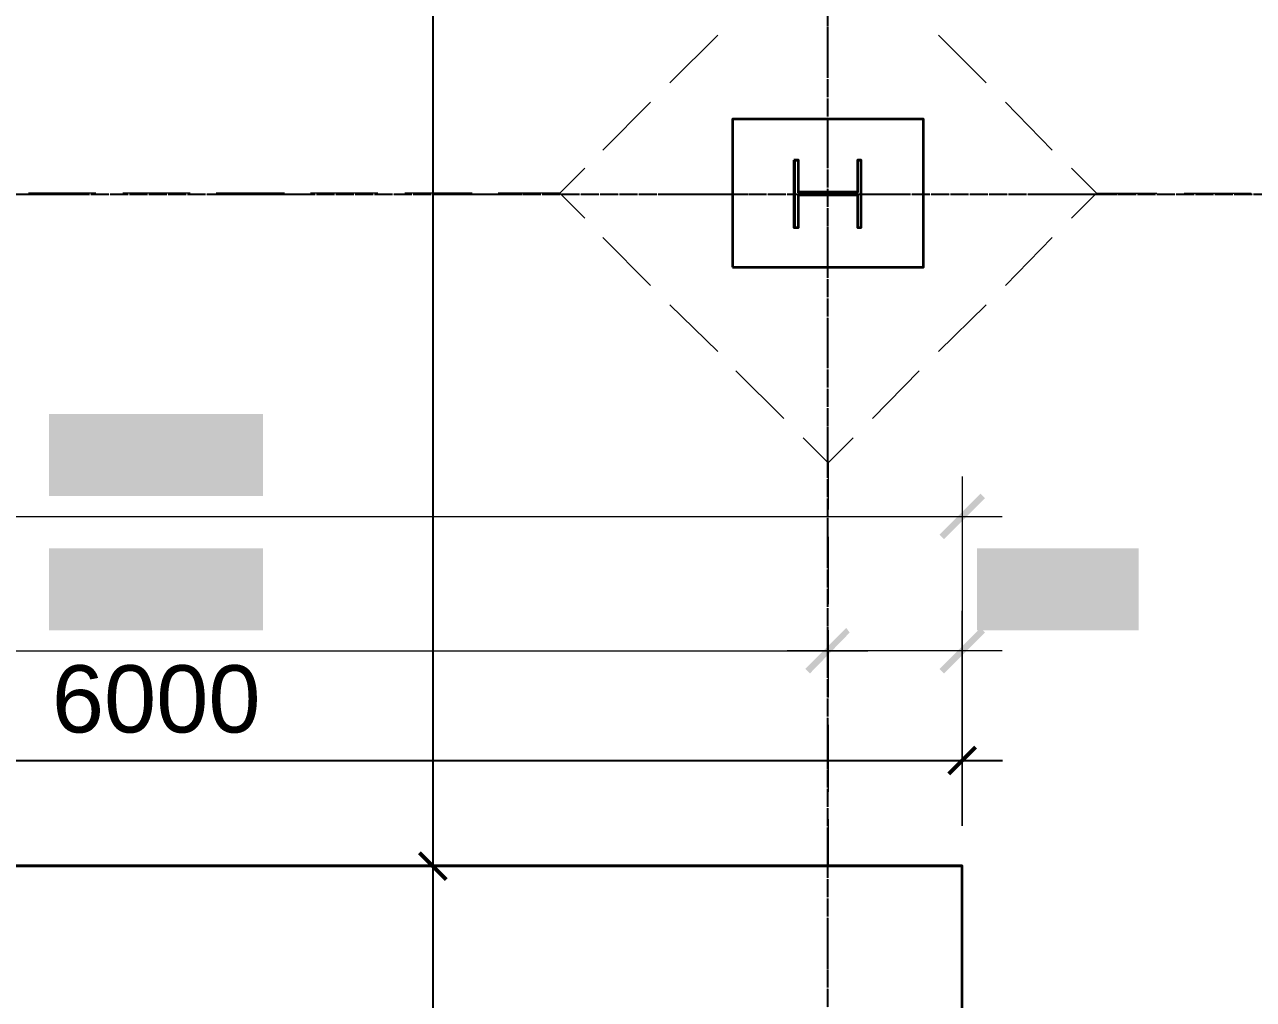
# Model space of a CAD drawing. Header units: millimetres. Extents: x -383313 to -161684, y -117025 to 99224.
# Drawn here: x -338504 to -333930, y -20578 to -16952 of the extents above; entities that cross this region are included whole.
import ezdxf

# ---------------------------------------------------------------- set-up
doc = ezdxf.new("R2010")
doc.units = ezdxf.units.MM
doc.header["$MEASUREMENT"] = 0
doc.linetypes.add('PS-GOST2.303 5', pattern=[24, 20, -1.5, 1, -1.5])
doc.layers.get('Defpoints').update_dxf_attribs({"color": 31})
for name, color, linetype in [('001__КОНСТРУКТИВ__Колонны', 14, 'Continuous'), ('001__КОНСТРУКТИВ__размеры внутр.', 7, 'Continuous'), ('PDF_Geometry', 7, 'Continuous'), ('PDF_Solid Fills', 7, 'Continuous'), ('PS_Оси', 5, 'PS-GOST2.303 5')]:
    doc.layers.add(name, color=color, linetype=linetype)
doc.styles.add('PSTUDIO', font='arial.ttf')
doc.dimstyles.new('PS_TICK', dxfattribs={"dimscale": 100, "dimtxt": 2.5, "dimasz": 1, "dimexe": 2, "dimexo": 2, "dimgap": 1, "dimtad": 1, "dimdec": 0, "dimzin": 0, "dimdsep": 46, "dimtxsty": 'PSTUDIO', "dimblk": 'ARCHTICK', "dimcen": 2, "dimdle": 1.5, "dimse1": 1, "dimse2": 1, "dimadec": 0, "dimazin": 0, "dimtfac": 1, "dimtdec": 0, "dimtix": 1, "dimtmove": 1, "dimatfit": 3, "dimldrblk": 'ARCHTICK', "dimfxl": 1, "dimtolj": 1, "dimtzin": 0, "dimarcsym": 0})

# ---------------------------------------------------------------- blocks, each defined once
blk = doc.blocks.new('_ArchTick')
at = {"color": 0, "linetype": 'ByBlock', "const_width": 0.15}
blk.add_lwpolyline([(-0.5, -0.5), (0.5, 0.5)], dxfattribs=at)
blk = doc.blocks.new('*D278')
at = {"layer": '001__КОНСТРУКТИВ__размеры внутр.', "color": 0, "lineweight": -2, "ltscale": 100, "transparency": 16777216}
blk.add_line((-341164.1, -19689.5), (-334864.1, -19689.5), dxfattribs=at)
at = {"layer": 'Defpoints', "color": 0, "ltscale": 100, "transparency": 16777216}
for p in [(-335014.1, -19689.5), (-341014.1, -20159.4), (-335014.1, -20159.4)]:
    blk.add_point(p, dxfattribs=at)
at = {"layer": '001__КОНСТРУКТИВ__размеры внутр.', "color": 0, "lineweight": -2, "ltscale": 100, "transparency": 16777216, "xscale": 100, "yscale": 100, "zscale": 100, "rotation": 180}
blk.add_blockref('_ArchTick', (-341014.1, -19689.5), dxfattribs=at)
at = {"layer": '001__КОНСТРУКТИВ__размеры внутр.', "color": 0, "lineweight": -2, "ltscale": 100, "transparency": 16777216, "xscale": 100, "yscale": 100, "zscale": 100}
blk.add_blockref('_ArchTick', (-335014.1, -19689.5), dxfattribs=at)
at = {"layer": '001__КОНСТРУКТИВ__размеры внутр.', "color": 0, "ltscale": 100, "transparency": 16777216, "insert": (-338014.1, -19461.8), "char_height": 250, "attachment_point": 5, "style": 'PSTUDIO'}
blk.add_mtext('\\A1;6000', dxfattribs=at)
blk = doc.blocks.new('*D281')
at = {"layer": '001__КОНСТРУКТИВ__размеры внутр.', "color": 0, "lineweight": -2, "ltscale": 100, "transparency": 16777216}
blk.add_line((-336984.8, -5432.1), (-336984.8, -20232.4), dxfattribs=at)
at = {"layer": 'Defpoints', "color": 0, "ltscale": 100, "transparency": 16777216}
for p in [(-330226.1, -5582.1), (-336984.8, -20082.4), (-335014.1, -20082.4)]:
    blk.add_point(p, dxfattribs=at)
at = {"layer": '001__КОНСТРУКТИВ__размеры внутр.', "color": 0, "lineweight": -2, "ltscale": 100, "transparency": 16777216, "xscale": 100, "yscale": 100, "zscale": 100}
for p, rotation in [((-336984.8, -5582.1), 90), ((-336984.8, -20082.4), 270)]:
    blk.add_blockref('_ArchTick', p, dxfattribs=dict(at, rotation=rotation))
at = {"layer": '001__КОНСТРУКТИВ__размеры внутр.', "color": 0, "ltscale": 100, "transparency": 16777216, "insert": (-337212.4, -12832.2), "char_height": 250, "attachment_point": 5, "rotation": 90, "style": 'PSTUDIO'}
blk.add_mtext('\\A1;14500', dxfattribs=at)
blk = doc.blocks.new('*D282')
at = {"layer": '001__КОНСТРУКТИВ__размеры внутр.', "color": 0, "lineweight": -2, "ltscale": 100, "transparency": 16777216}
blk.add_line((-336984.8, -19932.4), (-336984.8, -23232.4), dxfattribs=at)
at = {"layer": 'Defpoints', "color": 0, "ltscale": 100, "transparency": 16777216}
for p in [(-335014.1, -20082.4), (-336984.8, -23082.4), (-335288.7, -23082.4)]:
    blk.add_point(p, dxfattribs=at)
at = {"layer": '001__КОНСТРУКТИВ__размеры внутр.', "color": 0, "lineweight": -2, "ltscale": 100, "transparency": 16777216, "xscale": 100, "yscale": 100, "zscale": 100}
for p, rotation in [((-336984.8, -20082.4), 90), ((-336984.8, -23082.4), 270)]:
    blk.add_blockref('_ArchTick', p, dxfattribs=dict(at, rotation=rotation))
at = {"layer": '001__КОНСТРУКТИВ__размеры внутр.', "color": 0, "ltscale": 100, "transparency": 16777216, "insert": (-337212.5, -21582.4), "char_height": 250, "attachment_point": 5, "rotation": 90, "style": 'PSTUDIO'}
blk.add_mtext('\\A1;3000', dxfattribs=at)
blk = doc.blocks.new('A$Cf5759c35')
at = {"layer": 'PDF_Solid Fills'}
for points in [[(20108.2, -182), (20099.7, -186.3), (20099.7, -194.7), (20095.5, -199), (20091.2, -203.2), (20091.2, -207.4), (20087, -211.7), (20087, -220.1), (20082.8, -224.4), (20082.8, -232.8), (20078.5, -237.1), (20078.5, -245.5), (20078.5, -254), (20074.3, -258.2), (20074.3, -266.7), (20074.3, -275.2), (20074.3, -283.6), (20074.3, -292.1), (20074.3, -296.3), (20074.3, -304.8), (20074.3, -313.3), (20074.3, -321.7), (20078.5, -330.2), (20078.5, -338.7), (20078.5, -342.9), (20082.8, -351.4), (20082.8, -355.6), (20087, -364.1), (20087, -368.3), (20091.2, -372.5), (20091.2, -376.8), (20095.5, -381), (20099.7, -385.2), (20099.7, -389.5), (20108.2, -393.7), (20112.4, -397.9), (20116.6, -402.2), (20120.9, -406.4), (20129.3, -406.4), (20133.6, -410.6), (20142, -410.6), (20146.3, -414.9), (20154.7, -414.9), (20163.2, -414.9), (20163.2, -414.9), (20167.4, -414.9), (20175.9, -414.9), (20184.4, -410.6), (20188.6, -410.6), (20197.1, -406.4), (20201.3, -402.2), (20201.3, -402.2), (20209.8, -397.9), (20214, -393.7), (20218.2, -389.5), (20159, -389.5), (20154.7, -389.5), (20146.3, -389.5), (20142, -385.2), (20133.6, -381), (20133.6, -381), (20129.3, -376.8), (20125.1, -372.5), (20120.9, -368.3), (20116.6, -359.8), (20116.6, -355.6), (20112.4, -351.4), (20112.4, -342.9), (20112.4, -338.7), (20108.2, -330.2), (20108.2, -326), (20112.4, -321.7), (20112.4, -313.3), (20112.4, -304.8), (20116.6, -300.6), (20120.9, -296.3), (20125.1, -292.1), (20129.3, -287.9), (20133.6, -283.6), (20103.9, -283.6), (20103.9, -279.4), (20103.9, -270.9), (20108.2, -262.5), (20108.2, -254), (20108.2, -245.5), (20108.2, -241.3), (20112.4, -232.8), (20112.4, -228.6), (20112.4, -224.4), (20116.6, -220.1), (20120.9, -211.7), (20125.1, -207.4), (20129.3, -203.2), (20133.6, -199), (20137.8, -194.7), (20142, -190.5), (20150.5, -186.3), (20154.7, -186.3), (20163.2, -186.3)], [(20163.2, -160.9), (20137.8, -160.9), (20133.6, -165.1), (20125.1, -169.3), (20120.9, -169.3), (20116.6, -173.6), (20112.4, -177.8), (20108.2, -182), (20163.2, -186.3), (20163.2, -186.3), (20171.7, -186.3), (20175.9, -186.3), (20184.4, -190.5), (20188.6, -194.7), (20192.8, -199), (20192.8, -199), (20197.1, -203.2), (20201.3, -207.4), (20201.3, -215.9), (20205.5, -224.4), (20235.2, -220.1), (20235.2, -215.9), (20235.2, -211.7), (20230.9, -203.2), (20226.7, -199), (20226.7, -190.5), (20222.5, -186.3), (20218.2, -182), (20214, -177.8), (20209.8, -173.6), (20205.5, -169.3), (20197.1, -165.1), (20192.8, -165.1), (20184.4, -160.9), (20180.1, -160.9), (20171.7, -160.9)], [(20353.7, -160.9), (20353.7, -160.9), (20328.3, -160.9), (20324.1, -165.1), (20319.8, -165.1), (20311.4, -169.3), (20307.1, -173.6), (20307.1, -173.6), (20302.9, -177.8), (20298.7, -186.3), (20353.7, -186.3), (20353.7, -186.3), (20362.2, -186.3), (20366.4, -186.3), (20374.9, -190.5), (20379.1, -194.7), (20383.3, -199), (20387.6, -207.4), (20387.6, -207.4), (20391.8, -211.7), (20391.8, -215.9), (20396, -220.1), (20396, -224.4), (20396, -228.6), (20400.3, -237.1), (20400.3, -245.5), (20400.3, -249.8), (20400.3, -258.2), (20400.3, -266.7), (20400.3, -279.4), (20400.3, -287.9), (20400.3, -287.9), (20400.3, -300.6), (20400.3, -309), (20400.3, -317.5), (20400.3, -326), (20400.3, -330.2), (20400.3, -338.7), (20396, -347.1), (20396, -351.4), (20396, -355.6), (20391.8, -359.8), (20391.8, -364.1), (20387.6, -368.3), (20387.6, -372.5), (20383.3, -376.8), (20374.9, -381), (20370.6, -385.2), (20366.4, -389.5), (20357.9, -389.5), (20353.7, -389.5), (20298.7, -393.7), (20302.9, -397.9), (20307.1, -402.2), (20311.4, -406.4), (20319.8, -406.4), (20324.1, -410.6), (20332.5, -410.6), (20336.8, -414.9), (20345.2, -414.9), (20353.7, -414.9), (20353.7, -414.9), (20362.2, -414.9), (20366.4, -414.9), (20374.9, -410.6), (20379.1, -410.6), (20387.6, -406.4), (20391.8, -402.2), (20396, -402.2), (20400.3, -397.9), (20404.5, -393.7), (20408.7, -389.5), (20413, -385.2), (20417.2, -376.8), (20417.2, -372.5), (20421.4, -364.1), (20425.7, -359.8), (20425.7, -355.6), (20425.7, -351.4), (20429.9, -347.1), (20429.9, -338.7), (20429.9, -334.4), (20429.9, -326), (20434.1, -317.5), (20434.1, -313.3), (20434.1, -304.8), (20434.1, -296.3), (20434.1, -287.9), (20434.1, -283.6), (20434.1, -275.2), (20434.1, -266.7), (20434.1, -258.2), (20434.1, -254), (20429.9, -245.5), (20429.9, -241.3), (20429.9, -232.8), (20429.9, -228.6), (20425.7, -220.1), (20425.7, -215.9), (20421.4, -207.4), (20417.2, -203.2), (20417.2, -194.7), (20413, -190.5), (20413, -190.5), (20408.7, -186.3), (20404.5, -182), (20400.3, -173.6), (20391.8, -169.3), (20387.6, -169.3), (20387.6, -165.1), (20379.1, -165.1), (20374.9, -160.9), (20366.4, -160.9), (20357.9, -160.9)], [(20548.4, -160.9), (20548.4, -160.9), (20523, -160.9), (20518.8, -165.1), (20514.6, -165.1), (20506.1, -169.3), (20501.9, -173.6), (20501.9, -173.6), (20497.6, -177.8), (20493.4, -186.3), (20548.4, -186.3), (20548.4, -186.3), (20556.9, -186.3), (20561.1, -186.3), (20569.6, -190.5), (20573.8, -194.7), (20578.1, -199), (20582.3, -207.4), (20582.3, -207.4), (20586.5, -211.7), (20586.5, -215.9), (20590.8, -220.1), (20590.8, -224.4), (20590.8, -228.6), (20595, -237.1), (20595, -245.5), (20595, -249.8), (20595, -258.2), (20595, -266.7), (20595, -279.4), (20595, -287.9), (20595, -287.9), (20595, -300.6), (20595, -309), (20595, -317.5), (20595, -326), (20595, -330.2), (20595, -338.7), (20590.8, -347.1), (20590.8, -351.4), (20590.8, -355.6), (20586.5, -359.8), (20586.5, -364.1), (20582.3, -368.3), (20582.3, -372.5), (20578.1, -376.8), (20569.6, -381), (20565.4, -385.2), (20561.1, -389.5), (20552.7, -389.5), (20548.4, -389.5), (20493.4, -393.7), (20497.6, -397.9), (20501.9, -402.2), (20506.1, -406.4), (20514.6, -406.4), (20518.8, -410.6), (20527.3, -410.6), (20531.5, -414.9), (20540, -414.9), (20548.4, -414.9), (20548.4, -414.9), (20556.9, -414.9), (20561.1, -414.9), (20569.6, -410.6), (20573.8, -410.6), (20582.3, -406.4), (20586.5, -402.2), (20590.8, -402.2), (20595, -397.9), (20599.2, -393.7), (20603.5, -389.5), (20607.7, -385.2), (20611.9, -376.8), (20611.9, -372.5), (20616.2, -364.1), (20620.4, -359.8), (20620.4, -355.6), (20620.4, -351.4), (20624.6, -347.1), (20624.6, -338.7), (20624.6, -334.4), (20624.6, -326), (20628.9, -317.5), (20628.9, -313.3), (20628.9, -304.8), (20628.9, -296.3), (20628.9, -287.9), (20628.9, -283.6), (20628.9, -275.2), (20628.9, -266.7), (20628.9, -258.2), (20628.9, -254), (20624.6, -245.5), (20624.6, -241.3), (20624.6, -232.8), (20624.6, -228.6), (20620.4, -220.1), (20620.4, -215.9), (20616.2, -207.4), (20611.9, -203.2), (20611.9, -194.7), (20607.7, -190.5), (20607.7, -190.5), (20603.5, -186.3), (20599.2, -182), (20595, -173.6), (20586.5, -169.3), (20582.3, -169.3), (20582.3, -165.1), (20573.8, -165.1), (20569.6, -160.9), (20561.1, -160.9), (20552.7, -160.9)], [(20743.2, -160.9), (20743.2, -160.9), (20717.8, -160.9), (20713.5, -165.1), (20709.3, -165.1), (20700.8, -169.3), (20696.6, -173.6), (20696.6, -173.6), (20692.4, -177.8), (20688.1, -186.3), (20743.2, -186.3), (20743.2, -186.3), (20751.6, -186.3), (20755.9, -186.3), (20764.3, -190.5), (20768.6, -194.7), (20772.8, -199), (20777, -207.4), (20777, -207.4), (20781.3, -211.7), (20781.3, -215.9), (20785.5, -220.1), (20785.5, -224.4), (20785.5, -228.6), (20789.7, -237.1), (20789.7, -245.5), (20789.7, -249.8), (20789.7, -258.2), (20789.7, -266.7), (20789.7, -279.4), (20789.7, -287.9), (20789.7, -287.9), (20789.7, -300.6), (20789.7, -309), (20789.7, -317.5), (20789.7, -326), (20789.7, -330.2), (20789.7, -338.7), (20785.5, -347.1), (20785.5, -351.4), (20785.5, -355.6), (20781.3, -359.8), (20781.3, -364.1), (20777, -368.3), (20777, -372.5), (20772.8, -376.8), (20764.3, -381), (20760.1, -385.2), (20755.9, -389.5), (20747.4, -389.5), (20743.2, -389.5), (20688.1, -393.7), (20692.4, -397.9), (20696.6, -402.2), (20700.8, -406.4), (20709.3, -406.4), (20713.5, -410.6), (20722, -410.6), (20726.2, -414.9), (20734.7, -414.9), (20743.2, -414.9), (20743.2, -414.9), (20751.6, -414.9), (20755.9, -414.9), (20764.3, -410.6), (20768.6, -410.6), (20777, -406.4), (20781.3, -402.2), (20785.5, -402.2), (20789.7, -397.9), (20794, -393.7), (20798.2, -389.5), (20802.4, -385.2), (20806.7, -376.8), (20806.7, -372.5), (20810.9, -364.1), (20815.1, -359.8), (20815.1, -355.6), (20815.1, -351.4), (20819.4, -347.1), (20819.4, -338.7), (20819.4, -334.4), (20819.4, -326), (20823.6, -317.5), (20823.6, -313.3), (20823.6, -304.8), (20823.6, -296.3), (20823.6, -287.9), (20823.6, -283.6), (20823.6, -275.2), (20823.6, -266.7), (20823.6, -258.2), (20823.6, -254), (20819.4, -245.5), (20819.4, -241.3), (20819.4, -232.8), (20819.4, -228.6), (20815.1, -220.1), (20815.1, -215.9), (20810.9, -207.4), (20806.7, -203.2), (20806.7, -194.7), (20802.4, -190.5), (20802.4, -190.5), (20798.2, -186.3), (20794, -182), (20789.7, -173.6), (20781.3, -169.3), (20777, -169.3), (20777, -165.1), (20768.6, -165.1), (20764.3, -160.9), (20755.9, -160.9), (20747.4, -160.9)], [(20298.7, -186.3), (20294.4, -190.5), (20290.2, -194.7), (20286, -203.2), (20281.7, -207.4), (20281.7, -215.9), (20277.5, -215.9), (20277.5, -224.4), (20277.5, -228.6), (20273.3, -237.1), (20273.3, -241.3), (20273.3, -249.8), (20273.3, -254), (20273.3, -262.5), (20273.3, -270.9), (20269, -279.4), (20269, -287.9), (20269, -292.1), (20269, -300.6), (20273.3, -309), (20273.3, -317.5), (20273.3, -326), (20273.3, -334.4), (20273.3, -338.7), (20277.5, -347.1), (20277.5, -351.4), (20281.7, -359.8), (20281.7, -364.1), (20286, -368.3), (20286, -376.8), (20290.2, -381), (20294.4, -385.2), (20294.4, -389.5), (20298.7, -393.7), (20353.7, -389.5), (20349.5, -389.5), (20345.2, -389.5), (20336.8, -385.2), (20332.5, -385.2), (20328.3, -381), (20319.8, -376.8), (20315.6, -368.3), (20315.6, -368.3), (20315.6, -364.1), (20311.4, -359.8), (20311.4, -355.6), (20307.1, -351.4), (20307.1, -342.9), (20307.1, -338.7), (20302.9, -330.2), (20302.9, -321.7), (20302.9, -313.3), (20302.9, -304.8), (20302.9, -296.3), (20302.9, -287.9), (20302.9, -279.4), (20302.9, -270.9), (20302.9, -262.5), (20302.9, -254), (20302.9, -245.5), (20307.1, -241.3), (20307.1, -232.8), (20307.1, -228.6), (20311.4, -220.1), (20311.4, -215.9), (20315.6, -211.7), (20315.6, -207.4), (20319.8, -203.2), (20324.1, -199), (20328.3, -194.7), (20332.5, -190.5), (20336.8, -186.3), (20345.2, -186.3), (20353.7, -186.3)], [(20493.4, -186.3), (20489.2, -190.5), (20484.9, -194.7), (20480.7, -203.2), (20476.5, -207.4), (20476.5, -215.9), (20472.2, -215.9), (20472.2, -224.4), (20472.2, -228.6), (20468, -237.1), (20468, -241.3), (20468, -249.8), (20468, -254), (20468, -262.5), (20468, -270.9), (20463.8, -279.4), (20463.8, -287.9), (20463.8, -292.1), (20463.8, -300.6), (20468, -309), (20468, -317.5), (20468, -326), (20468, -334.4), (20468, -338.7), (20472.2, -347.1), (20472.2, -351.4), (20476.5, -359.8), (20476.5, -364.1), (20480.7, -368.3), (20480.7, -376.8), (20484.9, -381), (20489.2, -385.2), (20489.2, -389.5), (20493.4, -393.7), (20548.4, -389.5), (20544.2, -389.5), (20540, -389.5), (20531.5, -385.2), (20527.3, -385.2), (20523, -381), (20514.6, -376.8), (20510.3, -368.3), (20510.3, -368.3), (20510.3, -364.1), (20506.1, -359.8), (20506.1, -355.6), (20501.9, -351.4), (20501.9, -342.9), (20501.9, -338.7), (20497.6, -330.2), (20497.6, -321.7), (20497.6, -313.3), (20497.6, -304.8), (20497.6, -296.3), (20497.6, -287.9), (20497.6, -279.4), (20497.6, -270.9), (20497.6, -262.5), (20497.6, -254), (20497.6, -245.5), (20501.9, -241.3), (20501.9, -232.8), (20501.9, -228.6), (20506.1, -220.1), (20506.1, -215.9), (20510.3, -211.7), (20510.3, -207.4), (20514.6, -203.2), (20518.8, -199), (20523, -194.7), (20527.3, -190.5), (20531.5, -186.3), (20540, -186.3), (20548.4, -186.3)], [(20688.1, -186.3), (20683.9, -190.5), (20679.7, -194.7), (20675.4, -203.2), (20671.2, -207.4), (20671.2, -215.9), (20667, -215.9), (20667, -224.4), (20667, -228.6), (20662.7, -237.1), (20662.7, -241.3), (20662.7, -249.8), (20662.7, -254), (20662.7, -262.5), (20662.7, -270.9), (20658.5, -279.4), (20658.5, -287.9), (20658.5, -292.1), (20658.5, -300.6), (20662.7, -309), (20662.7, -317.5), (20662.7, -326), (20662.7, -334.4), (20662.7, -338.7), (20667, -347.1), (20667, -351.4), (20671.2, -359.8), (20671.2, -364.1), (20675.4, -368.3), (20675.4, -376.8), (20679.7, -381), (20683.9, -385.2), (20683.9, -389.5), (20688.1, -393.7), (20743.2, -389.5), (20738.9, -389.5), (20734.7, -389.5), (20726.2, -385.2), (20722, -385.2), (20717.8, -381), (20709.3, -376.8), (20705.1, -368.3), (20705.1, -368.3), (20705.1, -364.1), (20700.8, -359.8), (20700.8, -355.6), (20696.6, -351.4), (20696.6, -342.9), (20696.6, -338.7), (20692.4, -330.2), (20692.4, -321.7), (20692.4, -313.3), (20692.4, -304.8), (20692.4, -296.3), (20692.4, -287.9), (20692.4, -279.4), (20692.4, -270.9), (20692.4, -262.5), (20692.4, -254), (20692.4, -245.5), (20696.6, -241.3), (20696.6, -232.8), (20696.6, -228.6), (20700.8, -220.1), (20700.8, -215.9), (20705.1, -211.7), (20705.1, -207.4), (20709.3, -203.2), (20713.5, -199), (20717.8, -194.7), (20722, -190.5), (20726.2, -186.3), (20734.7, -186.3), (20743.2, -186.3)], [(20167.4, -249.8), (20167.4, -249.8), (20146.3, -249.8), (20137.8, -254), (20133.6, -258.2), (20129.3, -258.2), (20125.1, -262.5), (20120.9, -266.7), (20112.4, -270.9), (20108.2, -275.2), (20103.9, -283.6), (20133.6, -283.6), (20142, -279.4), (20146.3, -279.4), (20154.7, -275.2), (20159, -275.2), (20218.2, -270.9), (20214, -266.7), (20209.8, -262.5), (20205.5, -258.2), (20197.1, -254), (20192.8, -254), (20184.4, -249.8), (20180.1, -249.8), (20171.7, -249.8)], [(20218.2, -270.9), (20159, -275.2), (20171.7, -275.2), (20180.1, -279.4), (20184.4, -283.6), (20188.6, -283.6), (20192.8, -292.1), (20197.1, -292.1), (20201.3, -296.3), (20201.3, -304.8), (20205.5, -309), (20205.5, -317.5), (20209.8, -321.7), (20209.8, -330.2), (20209.8, -338.7), (20205.5, -342.9), (20205.5, -351.4), (20205.5, -355.6), (20201.3, -364.1), (20197.1, -368.3), (20192.8, -372.5), (20192.8, -376.8), (20184.4, -381), (20180.1, -385.2), (20175.9, -389.5), (20167.4, -389.5), (20159, -389.5), (20218.2, -389.5), (20222.5, -385.2), (20226.7, -381), (20230.9, -372.5), (20230.9, -368.3), (20235.2, -364.1), (20235.2, -355.6), (20239.4, -351.4), (20239.4, -342.9), (20239.4, -338.7), (20239.4, -330.2), (20239.4, -326), (20239.4, -317.5), (20239.4, -313.3), (20235.2, -304.8), (20235.2, -300.6), (20230.9, -292.1), (20230.9, -287.9), (20226.7, -279.4), (20222.5, -275.2)], [(20230.9, -664.6), (20103.9, -664.6), (20082.8, -791.6), (20112.4, -795.9), (20112.4, -791.6), (20116.6, -787.4), (20125.1, -783.2), (20129.3, -778.9), (20129.3, -778.9), (20133.6, -774.7), (20142, -774.7), (20150.5, -770.5), (20154.7, -770.5), (20218.2, -766.2), (20218.2, -766.2), (20214, -762), (20116.6, -762), (20129.3, -694.3), (20230.9, -694.3)], [(20298.7, -685.8), (20294.4, -690), (20290.2, -694.3), (20286, -702.7), (20281.7, -707), (20281.7, -715.4), (20277.5, -715.4), (20277.5, -723.9), (20277.5, -728.1), (20273.3, -736.6), (20273.3, -740.8), (20273.3, -749.3), (20273.3, -753.5), (20273.3, -762), (20273.3, -770.5), (20269, -778.9), (20269, -787.4), (20269, -791.6), (20269, -800.1), (20273.3, -808.6), (20273.3, -817), (20273.3, -825.5), (20273.3, -834), (20273.3, -838.2), (20277.5, -846.7), (20277.5, -850.9), (20281.7, -859.4), (20281.7, -863.6), (20286, -867.8), (20286, -876.3), (20290.2, -880.5), (20294.4, -884.8), (20294.4, -889), (20298.7, -893.2), (20353.7, -889), (20349.5, -889), (20345.2, -889), (20336.8, -884.8), (20332.5, -884.8), (20328.3, -880.5), (20319.8, -876.3), (20315.6, -867.8), (20315.6, -867.8), (20315.6, -863.6), (20311.4, -859.4), (20311.4, -855.1), (20307.1, -850.9), (20307.1, -842.4), (20307.1, -838.2), (20302.9, -829.7), (20302.9, -821.3), (20302.9, -812.8), (20302.9, -804.3), (20302.9, -795.9), (20302.9, -787.4), (20302.9, -778.9), (20302.9, -770.5), (20302.9, -762), (20302.9, -753.5), (20302.9, -745.1), (20307.1, -740.8), (20307.1, -732.4), (20307.1, -728.1), (20311.4, -719.7), (20311.4, -715.4), (20315.6, -711.2), (20315.6, -707), (20319.8, -702.7), (20324.1, -698.5), (20328.3, -694.3), (20332.5, -690), (20336.8, -685.8), (20345.2, -685.8), (20353.7, -685.8)], [(20353.7, -660.4), (20353.7, -660.4), (20328.3, -660.4), (20324.1, -664.6), (20319.8, -664.6), (20311.4, -668.9), (20307.1, -673.1), (20307.1, -673.1), (20302.9, -677.3), (20298.7, -685.8), (20353.7, -685.8), (20353.7, -685.8), (20362.2, -685.8), (20366.4, -685.8), (20374.9, -690), (20379.1, -694.3), (20383.3, -698.5), (20387.6, -707), (20387.6, -707), (20391.8, -711.2), (20391.8, -715.4), (20396, -719.7), (20396, -723.9), (20396, -728.1), (20400.3, -736.6), (20400.3, -745.1), (20400.3, -749.3), (20400.3, -757.8), (20400.3, -766.2), (20400.3, -778.9), (20400.3, -787.4), (20400.3, -787.4), (20400.3, -800.1), (20400.3, -808.6), (20400.3, -817), (20400.3, -825.5), (20400.3, -829.7), (20400.3, -838.2), (20396, -846.7), (20396, -850.9), (20396, -855.1), (20391.8, -859.4), (20391.8, -863.6), (20387.6, -867.8), (20387.6, -872.1), (20383.3, -876.3), (20374.9, -880.5), (20370.6, -884.8), (20366.4, -889), (20357.9, -889), (20353.7, -889), (20298.7, -893.2), (20302.9, -897.5), (20307.1, -901.7), (20311.4, -905.9), (20319.8, -905.9), (20324.1, -910.2), (20332.5, -910.2), (20336.8, -914.4), (20345.2, -914.4), (20353.7, -914.4), (20353.7, -914.4), (20362.2, -914.4), (20366.4, -914.4), (20374.9, -910.2), (20379.1, -910.2), (20387.6, -905.9), (20391.8, -901.7), (20396, -901.7), (20400.3, -897.5), (20404.5, -893.2), (20408.7, -889), (20413, -884.8), (20417.2, -876.3), (20417.2, -872.1), (20421.4, -863.6), (20425.7, -859.4), (20425.7, -855.1), (20425.7, -850.9), (20429.9, -846.7), (20429.9, -838.2), (20429.9, -834), (20429.9, -825.5), (20434.1, -817), (20434.1, -812.8), (20434.1, -804.3), (20434.1, -795.9), (20434.1, -787.4), (20434.1, -783.2), (20434.1, -774.7), (20434.1, -766.2), (20434.1, -757.8), (20434.1, -753.5), (20429.9, -745.1), (20429.9, -740.8), (20429.9, -732.4), (20429.9, -728.1), (20425.7, -719.7), (20425.7, -715.4), (20421.4, -707), (20417.2, -702.7), (20417.2, -694.3), (20413, -690), (20413, -690), (20408.7, -685.8), (20404.5, -681.6), (20400.3, -673.1), (20391.8, -668.9), (20387.6, -668.9), (20387.6, -664.6), (20379.1, -664.6), (20374.9, -660.4), (20366.4, -660.4), (20357.9, -660.4)], [(20493.4, -685.8), (20489.2, -690), (20484.9, -694.3), (20480.7, -702.7), (20476.5, -707), (20476.5, -715.4), (20472.2, -715.4), (20472.2, -723.9), (20472.2, -728.1), (20468, -736.6), (20468, -740.8), (20468, -749.3), (20468, -753.5), (20468, -762), (20468, -770.5), (20463.8, -778.9), (20463.8, -787.4), (20463.8, -791.6), (20463.8, -800.1), (20468, -808.6), (20468, -817), (20468, -825.5), (20468, -834), (20468, -838.2), (20472.2, -846.7), (20472.2, -850.9), (20476.5, -859.4), (20476.5, -863.6), (20480.7, -867.8), (20480.7, -876.3), (20484.9, -880.5), (20489.2, -884.8), (20489.2, -889), (20493.4, -893.2), (20548.4, -889), (20544.2, -889), (20540, -889), (20531.5, -884.8), (20527.3, -884.8), (20523, -880.5), (20514.6, -876.3), (20510.3, -867.8), (20510.3, -867.8), (20510.3, -863.6), (20506.1, -859.4), (20506.1, -855.1), (20501.9, -850.9), (20501.9, -842.4), (20501.9, -838.2), (20497.6, -829.7), (20497.6, -821.3), (20497.6, -812.8), (20497.6, -804.3), (20497.6, -795.9), (20497.6, -787.4), (20497.6, -778.9), (20497.6, -770.5), (20497.6, -762), (20497.6, -753.5), (20497.6, -745.1), (20501.9, -740.8), (20501.9, -732.4), (20501.9, -728.1), (20506.1, -719.7), (20506.1, -715.4), (20510.3, -711.2), (20510.3, -707), (20514.6, -702.7), (20518.8, -698.5), (20523, -694.3), (20527.3, -690), (20531.5, -685.8), (20540, -685.8), (20548.4, -685.8)], [(20548.4, -660.4), (20548.4, -660.4), (20523, -660.4), (20518.8, -664.6), (20514.6, -664.6), (20506.1, -668.9), (20501.9, -673.1), (20501.9, -673.1), (20497.6, -677.3), (20493.4, -685.8), (20548.4, -685.8), (20548.4, -685.8), (20556.9, -685.8), (20561.1, -685.8), (20569.6, -690), (20573.8, -694.3), (20578.1, -698.5), (20582.3, -707), (20582.3, -707), (20586.5, -711.2), (20586.5, -715.4), (20590.8, -719.7), (20590.8, -723.9), (20590.8, -728.1), (20595, -736.6), (20595, -745.1), (20595, -749.3), (20595, -757.8), (20595, -766.2), (20595, -778.9), (20595, -787.4), (20595, -787.4), (20595, -800.1), (20595, -808.6), (20595, -817), (20595, -825.5), (20595, -829.7), (20595, -838.2), (20590.8, -846.7), (20590.8, -850.9), (20590.8, -855.1), (20586.5, -859.4), (20586.5, -863.6), (20582.3, -867.8), (20582.3, -872.1), (20578.1, -876.3), (20569.6, -880.5), (20565.4, -884.8), (20561.1, -889), (20552.7, -889), (20548.4, -889), (20493.4, -893.2), (20497.6, -897.5), (20501.9, -901.7), (20506.1, -905.9), (20514.6, -905.9), (20518.8, -910.2), (20527.3, -910.2), (20531.5, -914.4), (20540, -914.4), (20548.4, -914.4), (20548.4, -914.4), (20556.9, -914.4), (20561.1, -914.4), (20569.6, -910.2), (20573.8, -910.2), (20582.3, -905.9), (20586.5, -901.7), (20590.8, -901.7), (20595, -897.5), (20599.2, -893.2), (20603.5, -889), (20607.7, -884.8), (20611.9, -876.3), (20611.9, -872.1), (20616.2, -863.6), (20620.4, -859.4), (20620.4, -855.1), (20620.4, -850.9), (20624.6, -846.7), (20624.6, -838.2), (20624.6, -834), (20624.6, -825.5), (20628.9, -817), (20628.9, -812.8), (20628.9, -804.3), (20628.9, -795.9), (20628.9, -787.4), (20628.9, -783.2), (20628.9, -774.7), (20628.9, -766.2), (20628.9, -757.8), (20628.9, -753.5), (20624.6, -745.1), (20624.6, -740.8), (20624.6, -732.4), (20624.6, -728.1), (20620.4, -719.7), (20620.4, -715.4), (20616.2, -707), (20611.9, -702.7), (20611.9, -694.3), (20607.7, -690), (20607.7, -690), (20603.5, -685.8), (20599.2, -681.6), (20595, -673.1), (20586.5, -668.9), (20582.3, -668.9), (20582.3, -664.6), (20573.8, -664.6), (20569.6, -660.4), (20561.1, -660.4), (20552.7, -660.4)], [(20688.1, -685.8), (20683.9, -690), (20679.7, -694.3), (20675.4, -702.7), (20671.2, -707), (20671.2, -715.4), (20667, -715.4), (20667, -723.9), (20667, -728.1), (20662.7, -736.6), (20662.7, -740.8), (20662.7, -749.3), (20662.7, -753.5), (20662.7, -762), (20662.7, -770.5), (20658.5, -778.9), (20658.5, -787.4), (20658.5, -791.6), (20658.5, -800.1), (20662.7, -808.6), (20662.7, -817), (20662.7, -825.5), (20662.7, -834), (20662.7, -838.2), (20667, -846.7), (20667, -850.9), (20671.2, -859.4), (20671.2, -863.6), (20675.4, -867.8), (20675.4, -876.3), (20679.7, -880.5), (20683.9, -884.8), (20683.9, -889), (20688.1, -893.2), (20743.2, -889), (20738.9, -889), (20734.7, -889), (20726.2, -884.8), (20722, -884.8), (20717.8, -880.5), (20709.3, -876.3), (20705.1, -867.8), (20705.1, -867.8), (20705.1, -863.6), (20700.8, -859.4), (20700.8, -855.1), (20696.6, -850.9), (20696.6, -842.4), (20696.6, -838.2), (20692.4, -829.7), (20692.4, -821.3), (20692.4, -812.8), (20692.4, -804.3), (20692.4, -795.9), (20692.4, -787.4), (20692.4, -778.9), (20692.4, -770.5), (20692.4, -762), (20692.4, -753.5), (20692.4, -745.1), (20696.6, -740.8), (20696.6, -732.4), (20696.6, -728.1), (20700.8, -719.7), (20700.8, -715.4), (20705.1, -711.2), (20705.1, -707), (20709.3, -702.7), (20713.5, -698.5), (20717.8, -694.3), (20722, -690), (20726.2, -685.8), (20734.7, -685.8), (20743.2, -685.8)], [(20743.2, -660.4), (20743.2, -660.4), (20717.8, -660.4), (20713.5, -664.6), (20709.3, -664.6), (20700.8, -668.9), (20696.6, -673.1), (20696.6, -673.1), (20692.4, -677.3), (20688.1, -685.8), (20743.2, -685.8), (20743.2, -685.8), (20751.6, -685.8), (20755.9, -685.8), (20764.3, -690), (20768.6, -694.3), (20772.8, -698.5), (20777, -707), (20777, -707), (20781.3, -711.2), (20781.3, -715.4), (20785.5, -719.7), (20785.5, -723.9), (20785.5, -728.1), (20789.7, -736.6), (20789.7, -745.1), (20789.7, -749.3), (20789.7, -757.8), (20789.7, -766.2), (20789.7, -778.9), (20789.7, -787.4), (20789.7, -787.4), (20789.7, -800.1), (20789.7, -808.6), (20789.7, -817), (20789.7, -825.5), (20789.7, -829.7), (20789.7, -838.2), (20785.5, -846.7), (20785.5, -850.9), (20785.5, -855.1), (20781.3, -859.4), (20781.3, -863.6), (20777, -867.8), (20777, -872.1), (20772.8, -876.3), (20764.3, -880.5), (20760.1, -884.8), (20755.9, -889), (20747.4, -889), (20743.2, -889), (20688.1, -893.2), (20692.4, -897.5), (20696.6, -901.7), (20700.8, -905.9), (20709.3, -905.9), (20713.5, -910.2), (20722, -910.2), (20726.2, -914.4), (20734.7, -914.4), (20743.2, -914.4), (20743.2, -914.4), (20751.6, -914.4), (20755.9, -914.4), (20764.3, -910.2), (20768.6, -910.2), (20777, -905.9), (20781.3, -901.7), (20785.5, -901.7), (20789.7, -897.5), (20794, -893.2), (20798.2, -889), (20802.4, -884.8), (20806.7, -876.3), (20806.7, -872.1), (20810.9, -863.6), (20815.1, -859.4), (20815.1, -855.1), (20815.1, -850.9), (20819.4, -846.7), (20819.4, -838.2), (20819.4, -834), (20819.4, -825.5), (20823.6, -817), (20823.6, -812.8), (20823.6, -804.3), (20823.6, -795.9), (20823.6, -787.4), (20823.6, -783.2), (20823.6, -774.7), (20823.6, -766.2), (20823.6, -757.8), (20823.6, -753.5), (20819.4, -745.1), (20819.4, -740.8), (20819.4, -732.4), (20819.4, -728.1), (20815.1, -719.7), (20815.1, -715.4), (20810.9, -707), (20806.7, -702.7), (20806.7, -694.3), (20802.4, -690), (20802.4, -690), (20798.2, -685.8), (20794, -681.6), (20789.7, -673.1), (20781.3, -668.9), (20777, -668.9), (20777, -664.6), (20768.6, -664.6), (20764.3, -660.4), (20755.9, -660.4), (20747.4, -660.4)], [(23685.3, -664.6), (23558.3, -664.6), (23537.2, -791.6), (23566.8, -795.9), (23566.8, -791.6), (23571, -787.4), (23579.5, -783.2), (23583.7, -778.9), (23583.7, -778.9), (23588, -774.7), (23596.4, -774.7), (23604.9, -770.5), (23609.1, -770.5), (23672.6, -766.2), (23672.6, -766.2), (23668.4, -762), (23571, -762), (23583.7, -694.3), (23685.3, -694.3)], [(23753.1, -685.8), (23748.8, -690), (23744.6, -694.3), (23740.4, -702.7), (23736.1, -707), (23736.1, -715.4), (23731.9, -715.4), (23731.9, -723.9), (23731.9, -728.1), (23727.7, -736.6), (23727.7, -740.8), (23727.7, -749.3), (23727.7, -753.5), (23727.7, -762), (23727.7, -770.5), (23723.4, -778.9), (23723.4, -787.4), (23723.4, -791.6), (23723.4, -800.1), (23727.7, -808.6), (23727.7, -817), (23727.7, -825.5), (23727.7, -834), (23727.7, -838.2), (23731.9, -846.7), (23731.9, -850.9), (23736.1, -859.4), (23736.1, -863.6), (23740.4, -867.8), (23740.4, -876.3), (23744.6, -880.5), (23748.8, -884.8), (23748.8, -889), (23753.1, -893.2), (23808.1, -889), (23803.9, -889), (23799.6, -889), (23791.2, -884.8), (23786.9, -884.8), (23782.7, -880.5), (23774.2, -876.3), (23770, -867.8), (23770, -867.8), (23770, -863.6), (23765.8, -859.4), (23765.8, -855.1), (23761.5, -850.9), (23761.5, -842.4), (23761.5, -838.2), (23757.3, -829.7), (23757.3, -821.3), (23757.3, -812.8), (23757.3, -804.3), (23757.3, -795.9), (23757.3, -787.4), (23757.3, -778.9), (23757.3, -770.5), (23757.3, -762), (23757.3, -753.5), (23757.3, -745.1), (23761.5, -740.8), (23761.5, -732.4), (23761.5, -728.1), (23765.8, -719.7), (23765.8, -715.4), (23770, -711.2), (23770, -707), (23774.2, -702.7), (23778.5, -698.5), (23782.7, -694.3), (23786.9, -690), (23791.2, -685.8), (23799.6, -685.8), (23808.1, -685.8)], [(23808.1, -660.4), (23808.1, -660.4), (23782.7, -660.4), (23778.5, -664.6), (23774.2, -664.6), (23765.8, -668.9), (23761.5, -673.1), (23761.5, -673.1), (23757.3, -677.3), (23753.1, -685.8), (23808.1, -685.8), (23808.1, -685.8), (23816.6, -685.8), (23820.8, -685.8), (23829.3, -690), (23833.5, -694.3), (23837.7, -698.5), (23842, -707), (23842, -707), (23846.2, -711.2), (23846.2, -715.4), (23850.4, -719.7), (23850.4, -723.9), (23850.4, -728.1), (23854.7, -736.6), (23854.7, -745.1), (23854.7, -749.3), (23854.7, -757.8), (23854.7, -766.2), (23854.7, -778.9), (23854.7, -787.4), (23854.7, -787.4), (23854.7, -800.1), (23854.7, -808.6), (23854.7, -817), (23854.7, -825.5), (23854.7, -829.7), (23854.7, -838.2), (23850.4, -846.7), (23850.4, -850.9), (23850.4, -855.1), (23846.2, -859.4), (23846.2, -863.6), (23842, -867.8), (23842, -872.1), (23837.7, -876.3), (23829.3, -880.5), (23825, -884.8), (23820.8, -889), (23812.3, -889), (23808.1, -889), (23753.1, -893.2), (23757.3, -897.5), (23761.5, -901.7), (23765.8, -905.9), (23774.2, -905.9), (23778.5, -910.2), (23786.9, -910.2), (23791.2, -914.4), (23799.6, -914.4), (23808.1, -914.4), (23808.1, -914.4), (23816.6, -914.4), (23820.8, -914.4), (23829.3, -910.2), (23833.5, -910.2), (23842, -905.9), (23846.2, -901.7), (23850.4, -901.7), (23854.7, -897.5), (23858.9, -893.2), (23863.1, -889), (23867.4, -884.8), (23871.6, -876.3), (23871.6, -872.1), (23875.8, -863.6), (23880.1, -859.4), (23880.1, -855.1), (23880.1, -850.9), (23884.3, -846.7), (23884.3, -838.2), (23884.3, -834), (23884.3, -825.5), (23888.5, -817), (23888.5, -812.8), (23888.5, -804.3), (23888.5, -795.9), (23888.5, -787.4), (23888.5, -783.2), (23888.5, -774.7), (23888.5, -766.2), (23888.5, -757.8), (23888.5, -753.5), (23884.3, -745.1), (23884.3, -740.8), (23884.3, -732.4), (23884.3, -728.1), (23880.1, -719.7), (23880.1, -715.4), (23875.8, -707), (23871.6, -702.7), (23871.6, -694.3), (23867.4, -690), (23867.4, -690), (23863.1, -685.8), (23858.9, -681.6), (23854.7, -673.1), (23846.2, -668.9), (23842, -668.9), (23842, -664.6), (23833.5, -664.6), (23829.3, -660.4), (23820.8, -660.4), (23812.3, -660.4)], [(23947.8, -685.8), (23943.6, -690), (23939.3, -694.3), (23935.1, -702.7), (23930.9, -707), (23930.9, -715.4), (23926.6, -715.4), (23926.6, -723.9), (23926.6, -728.1), (23922.4, -736.6), (23922.4, -740.8), (23922.4, -749.3), (23922.4, -753.5), (23922.4, -762), (23922.4, -770.5), (23918.2, -778.9), (23918.2, -787.4), (23918.2, -791.6), (23918.2, -800.1), (23922.4, -808.6), (23922.4, -817), (23922.4, -825.5), (23922.4, -834), (23922.4, -838.2), (23926.6, -846.7), (23926.6, -850.9), (23930.9, -859.4), (23930.9, -863.6), (23935.1, -867.8), (23935.1, -876.3), (23939.3, -880.5), (23943.6, -884.8), (23943.6, -889), (23947.8, -893.2), (24002.8, -889), (23998.6, -889), (23994.4, -889), (23985.9, -884.8), (23981.7, -884.8), (23977.4, -880.5), (23969, -876.3), (23964.7, -867.8), (23964.7, -867.8), (23964.7, -863.6), (23960.5, -859.4), (23960.5, -855.1), (23956.3, -850.9), (23956.3, -842.4), (23956.3, -838.2), (23952, -829.7), (23952, -821.3), (23952, -812.8), (23952, -804.3), (23952, -795.9), (23952, -787.4), (23952, -778.9), (23952, -770.5), (23952, -762), (23952, -753.5), (23952, -745.1), (23956.3, -740.8), (23956.3, -732.4), (23956.3, -728.1), (23960.5, -719.7), (23960.5, -715.4), (23964.7, -711.2), (23964.7, -707), (23969, -702.7), (23973.2, -698.5), (23977.4, -694.3), (23981.7, -690), (23985.9, -685.8), (23994.4, -685.8), (24002.8, -685.8)], [(24002.8, -660.4), (24002.8, -660.4), (23977.4, -660.4), (23973.2, -664.6), (23969, -664.6), (23960.5, -668.9), (23956.3, -673.1), (23956.3, -673.1), (23952, -677.3), (23947.8, -685.8), (24002.8, -685.8), (24002.8, -685.8), (24011.3, -685.8), (24015.5, -685.8), (24024, -690), (24028.2, -694.3), (24032.5, -698.5), (24036.7, -707), (24036.7, -707), (24040.9, -711.2), (24040.9, -715.4), (24045.2, -719.7), (24045.2, -723.9), (24045.2, -728.1), (24049.4, -736.6), (24049.4, -745.1), (24049.4, -749.3), (24049.4, -757.8), (24049.4, -766.2), (24049.4, -778.9), (24049.4, -787.4), (24049.4, -787.4), (24049.4, -800.1), (24049.4, -808.6), (24049.4, -817), (24049.4, -825.5), (24049.4, -829.7), (24049.4, -838.2), (24045.2, -846.7), (24045.2, -850.9), (24045.2, -855.1), (24040.9, -859.4), (24040.9, -863.6), (24036.7, -867.8), (24036.7, -872.1), (24032.5, -876.3), (24024, -880.5), (24019.8, -884.8), (24015.5, -889), (24007.1, -889), (24002.8, -889), (23947.8, -893.2), (23952, -897.5), (23956.3, -901.7), (23960.5, -905.9), (23969, -905.9), (23973.2, -910.2), (23981.7, -910.2), (23985.9, -914.4), (23994.4, -914.4), (24002.8, -914.4), (24002.8, -914.4), (24011.3, -914.4), (24015.5, -914.4), (24024, -910.2), (24028.2, -910.2), (24036.7, -905.9), (24040.9, -901.7), (24045.2, -901.7), (24049.4, -897.5), (24053.6, -893.2), (24057.9, -889), (24062.1, -884.8), (24066.3, -876.3), (24066.3, -872.1), (24070.6, -863.6), (24074.8, -859.4), (24074.8, -855.1), (24074.8, -850.9), (24079, -846.7), (24079, -838.2), (24079, -834), (24079, -825.5), (24083.3, -817), (24083.3, -812.8), (24083.3, -804.3), (24083.3, -795.9), (24083.3, -787.4), (24083.3, -783.2), (24083.3, -774.7), (24083.3, -766.2), (24083.3, -757.8), (24083.3, -753.5), (24079, -745.1), (24079, -740.8), (24079, -732.4), (24079, -728.1), (24074.8, -719.7), (24074.8, -715.4), (24070.6, -707), (24066.3, -702.7), (24066.3, -694.3), (24062.1, -690), (24062.1, -690), (24057.9, -685.8), (24053.6, -681.6), (24049.4, -673.1), (24040.9, -668.9), (24036.7, -668.9), (24036.7, -664.6), (24028.2, -664.6), (24024, -660.4), (24015.5, -660.4), (24007.1, -660.4)], [(20163.2, -745.1), (20163.2, -745.1), (20150.5, -745.1), (20142, -749.3), (20133.6, -749.3), (20129.3, -753.5), (20125.1, -757.8), (20116.6, -762), (20214, -762), (20209.8, -757.8), (20201.3, -753.5), (20197.1, -749.3), (20192.8, -749.3), (20184.4, -745.1), (20180.1, -745.1), (20171.7, -745.1)], [(20218.2, -766.2), (20154.7, -770.5), (20163.2, -770.5), (20171.7, -774.7), (20180.1, -774.7), (20184.4, -778.9), (20188.6, -783.2), (20192.8, -787.4), (20197.1, -791.6), (20201.3, -795.9), (20205.5, -800.1), (20205.5, -808.6), (20209.8, -812.8), (20209.8, -821.3), (20209.8, -829.7), (20209.8, -829.7), (20209.8, -834), (20209.8, -842.4), (20205.5, -850.9), (20205.5, -855.1), (20201.3, -863.6), (20197.1, -867.8), (20192.8, -872.1), (20192.8, -872.1), (20188.6, -880.5), (20180.1, -880.5), (20175.9, -884.8), (20171.7, -889), (20163.2, -889), (20154.7, -889), (20218.2, -889), (20222.5, -884.8), (20222.5, -884.8), (20226.7, -876.3), (20230.9, -872.1), (20235.2, -867.8), (20235.2, -859.4), (20239.4, -855.1), (20239.4, -846.7), (20239.4, -838.2), (20243.6, -834), (20243.6, -825.5), (20243.6, -821.3), (20239.4, -817), (20239.4, -808.6), (20239.4, -800.1), (20235.2, -795.9), (20235.2, -787.4), (20230.9, -783.2), (20226.7, -778.9), (20222.5, -770.5)], [(23617.6, -745.1), (23617.6, -745.1), (23604.9, -745.1), (23596.4, -749.3), (23588, -749.3), (23583.7, -753.5), (23579.5, -757.8), (23571, -762), (23668.4, -762), (23664.2, -757.8), (23655.7, -753.5), (23651.5, -749.3), (23647.2, -749.3), (23638.8, -745.1), (23634.5, -745.1), (23626.1, -745.1)], [(23672.6, -766.2), (23609.1, -770.5), (23617.6, -770.5), (23626.1, -774.7), (23634.5, -774.7), (23638.8, -778.9), (23643, -783.2), (23647.2, -787.4), (23651.5, -791.6), (23655.7, -795.9), (23659.9, -800.1), (23659.9, -808.6), (23664.2, -812.8), (23664.2, -821.3), (23664.2, -829.7), (23664.2, -829.7), (23664.2, -834), (23664.2, -842.4), (23659.9, -850.9), (23659.9, -855.1), (23655.7, -863.6), (23651.5, -867.8), (23647.2, -872.1), (23647.2, -872.1), (23643, -880.5), (23634.5, -880.5), (23630.3, -884.8), (23626.1, -889), (23617.6, -889), (23609.1, -889), (23672.6, -889), (23676.9, -884.8), (23676.9, -884.8), (23681.1, -876.3), (23685.3, -872.1), (23689.6, -867.8), (23689.6, -859.4), (23693.8, -855.1), (23693.8, -846.7), (23693.8, -838.2), (23698, -834), (23698, -825.5), (23698, -821.3), (23693.8, -817), (23693.8, -808.6), (23693.8, -800.1), (23689.6, -795.9), (23689.6, -787.4), (23685.3, -783.2), (23681.1, -778.9), (23676.9, -770.5)], [(20108.2, -842.4), (20074.3, -846.7), (20078.5, -846.7), (20078.5, -863.6), (20082.8, -867.8), (20082.8, -876.3), (20087, -880.5), (20091.2, -884.8), (20095.5, -889), (20099.7, -893.2), (20103.9, -897.5), (20108.2, -901.7), (20116.6, -905.9), (20120.9, -910.2), (20129.3, -910.2), (20133.6, -910.2), (20142, -914.4), (20150.5, -914.4), (20154.7, -914.4), (20159, -914.4), (20163.2, -914.4), (20171.7, -914.4), (20180.1, -910.2), (20184.4, -910.2), (20192.8, -905.9), (20197.1, -905.9), (20201.3, -901.7), (20209.8, -897.5), (20214, -893.2), (20218.2, -889), (20154.7, -889), (20154.7, -889), (20150.5, -889), (20142, -889), (20137.8, -884.8), (20129.3, -880.5), (20125.1, -876.3), (20120.9, -872.1), (20116.6, -867.8), (20116.6, -863.6), (20112.4, -855.1), (20108.2, -850.9)], [(23562.6, -842.4), (23528.7, -846.7), (23532.9, -846.7), (23532.9, -863.6), (23537.2, -867.8), (23537.2, -876.3), (23541.4, -880.5), (23545.6, -884.8), (23549.9, -889), (23554.1, -893.2), (23558.3, -897.5), (23562.6, -901.7), (23571, -905.9), (23575.3, -910.2), (23583.7, -910.2), (23588, -910.2), (23596.4, -914.4), (23604.9, -914.4), (23609.1, -914.4), (23613.4, -914.4), (23617.6, -914.4), (23626.1, -914.4), (23634.5, -910.2), (23638.8, -910.2), (23647.2, -905.9), (23651.5, -905.9), (23655.7, -901.7), (23664.2, -897.5), (23668.4, -893.2), (23672.6, -889), (23609.1, -889), (23609.1, -889), (23604.9, -889), (23596.4, -889), (23592.2, -884.8), (23583.7, -880.5), (23579.5, -876.3), (23575.3, -872.1), (23571, -867.8), (23571, -863.6), (23566.8, -855.1), (23562.6, -850.9)]]:
    blk.add_hatch(color=8, dxfattribs=at).paths.add_polyline_path(points)
at = {"layer": 'PDF_Geometry', "color": 8, "lineweight": 13}
for points in [[(22538.1, 1274.2), (22360.3, 1096.4)], [(23537.2, 1096.4), (23359.4, 1274.2)], [(22288.3, 1024.5), (22110.5, 846.7)], [(23782.7, 846.7), (23609.1, 1024.5)], [(22042.8, 778.9), (21949.7, 685.8), (22042.8, 592.7)], [(23854.7, 592.7), (23947.8, 685.8), (23854.7, 778.9)], [(20222.5, 685.8), (19972.7, 685.8)], [(20573.8, 685.8), (20324.1, 685.8)], [(20925.2, 685.8), (20671.2, 685.8)], [(21272.3, 685.8), (21022.6, 685.8)], [(21623.7, 685.8), (21373.9, 685.8)], [(21949.7, 685.8), (21721.1, 685.8)], [(23947.8, 685.8), (24172.2, 685.8)], [(24273.8, 685.8), (24523.5, 685.8)], [(22110.5, 520.7), (22288.3, 342.9)], [(23609.1, 342.9), (23782.7, 520.7)], [(22360.3, 270.9), (22538.1, 97.4)], [(23359.4, 97.4), (23537.2, 270.9)], [(22605.8, 25.4), (22783.6, -152.4)], [(23113.8, -152.4), (23287.4, 25.4)], [(22855.6, -224.4), (22948.7, -317.5), (23041.9, -224.4)], [(22948.7, -317.5), (22948.7, -491.1)], [(23448.3, -368.3), (23448.3, -1667.9), (23448.3, -867.8)], [(17297.2, -516.5), (23596.4, -516.5)], [(22948.7, -592.7), (22948.7, -842.4)], [(22948.7, -939.8), (22948.7, -1189.6)], [(17796.8, -1016), (23096.9, -1016)], [(23596.4, -1016), (22796.3, -1016)], [(22948.7, -1291.2), (22948.7, -1540.9)], [(22948.7, -1642.5), (22948.7, -1816.1)]]:
    blk.add_lwpolyline(points, dxfattribs=at)
at = {"layer": 'PDF_Geometry', "color": 8, "lineweight": 35}
for points in [[(22593.1, 410.6), (23304.3, 410.6), (23304.3, 961), (22593.1, 961)], [(22821.7, 808.6), (22821.7, 558.8), (22838.7, 558.8), (22838.7, 681.6), (23058.8, 681.6), (23058.8, 558.8), (23071.5, 558.8), (23071.5, 808.6), (23058.8, 808.6), (23058.8, 690), (22838.7, 690), (22838.7, 808.6)], [(17449.6, -4817.5), (23448.3, -4817.5), (23448.3, -1816.1), (17449.6, -1816.1)]]:
    blk.add_lwpolyline(points, close=True, dxfattribs=at)
at = {"layer": 'PDF_Solid Fills', "color": 8, "lineweight": 13}
for points in [[(20048.9, -135.5), (20048.9, -440.3), (20844.8, -135.5)], [(20048.9, -440.3), (20844.8, -135.5), (20844.8, -440.3)], [(23363.6, -584.2), (23380.5, -601.1), (23516, -431.8)], [(23380.5, -601.1), (23516, -431.8), (23532.9, -448.7)], [(20048.9, -635), (20048.9, -939.8), (20844.8, -635)], [(20048.9, -939.8), (20844.8, -635), (20844.8, -939.8)], [(23503.3, -635), (23503.3, -939.8), (24104.4, -635)], [(23503.3, -939.8), (24104.4, -635), (24104.4, -939.8)], [(22864.1, -1083.7), (22881, -1100.7), (23016.5, -931.3)], [(23016.5, -931.3), (22881, -1100.7), (22864.1, -1083.7)], [(22881, -1100.7), (23016.5, -931.3), (23029.2, -948.3)], [(23029.2, -948.3), (23016.5, -931.3), (22881, -1100.7)], [(23363.6, -1083.7), (23380.5, -1100.7), (23516, -931.3)], [(23380.5, -1100.7), (23516, -931.3), (23532.9, -948.3)]]:
    blk.add_solid(points, dxfattribs=at)

msp = doc.modelspace()

# ---------------------------------------------------------------- linework, layer by layer
at = {"lineweight": 30, "ltscale": 100}
msp.add_lwpolyline([(-341014.05882, -23082.3977), (-335014.05882, -23082.3977), (-335014.05882, -20082.3977), (-341014.05882, -20082.3977)], close=True, dxfattribs=at)
at = {"layer": '001__КОНСТРУКТИВ__Колонны', "linetype": 'Continuous', "lineweight": 30}
for p, q in [((-335637.05882, -17706.5977), (-335637.05882, -17457.5977)), ((-335637.05882, -17457.5977), (-335624.95882, -17457.5977)), ((-335624.95882, -17457.5977), (-335624.95882, -17578.0977)), ((-335403.15882, -17578.0977), (-335403.15882, -17457.5977)), ((-335403.15882, -17457.5977), (-335391.05882, -17457.5977)), ((-335391.05882, -17457.5977), (-335391.05882, -17706.5977)), ((-335624.95882, -17578.0977), (-335403.15882, -17578.0977)), ((-335403.15882, -17586.0977), (-335624.95882, -17586.0977)), ((-335624.95882, -17586.0977), (-335624.95882, -17706.5977)), ((-335403.15882, -17706.5977), (-335403.15882, -17586.0977)), ((-335624.95882, -17706.5977), (-335637.05882, -17706.5977)), ((-335391.05882, -17706.5977), (-335403.15882, -17706.5977))]:
    msp.add_line(p, q, dxfattribs=at)
at = {"layer": 'PS_Оси'}
for points in [[(-335514.05882, -24012.91133), (-335514.05882, -23582.0977), (-335514.05882, -17582.0977), (-335514.05882, -11582.0977), (-335514.05882, -5582.0977), (-335514.05882, -582.3977), (-335514.05882, 2825.4576)], [(-355322.62659, -17582.0977), (-355014.05882, -17582.0977), (-350514.05882, -17582.0977), (-345514.05882, -17582.0977), (-340514.05882, -17582.0977), (-335514.05882, -17582.0977), (-330514.05882, -17582.0977), (-325514.05882, -17582.0977), (-320514.05882, -17582.0977), (-316483.98892, -17582.0977)]]:
    msp.add_lwpolyline(points, dxfattribs=at)

# ---------------------------------------------------------------- block references
at = {"ltscale": 100}
msp.add_blockref('A$Cf5759c35', (-358461.97282, -18264.93104), dxfattribs=at)

# ---------------------------------------------------------------- dimensions: what is measured, and where the dimension line sits
at = {"layer": '001__КОНСТРУКТИВ__размеры внутр.', "ltscale": 100}
for base, p1, p2, picture, middle in [((-336984.76537, -20082.3977), (-330226.05882, -5582.0977), (-335014.05882, -20082.3977), '*D281', (-337212.40862, -12832.2477)), ((-336984.76537, -23082.3977), (-335014.05882, -20082.3977), (-335288.72998, -23082.3977), '*D282', (-337212.49389, -21582.3977))]:
    dim = msp.add_linear_dim(base=base, p1=p1, p2=p2, angle=90, dimstyle='PS_TICK', dxfattribs=at)
    dim.commit()
    dim.dimension.update_dxf_attribs({"geometry": picture, "text_midpoint": middle})
dim = msp.add_linear_dim(base=(-335014.05882, -19689.45126), p1=(-341014.05882, -20159.3977), p2=(-335014.05882, -20159.3977), dimstyle='PS_TICK', dxfattribs=at)
dim.commit()
dim.dimension.update_dxf_attribs({"geometry": '*D278', "text_midpoint": (-338014.05882, -19461.80801)})

doc.saveas('drawing.dxf')
